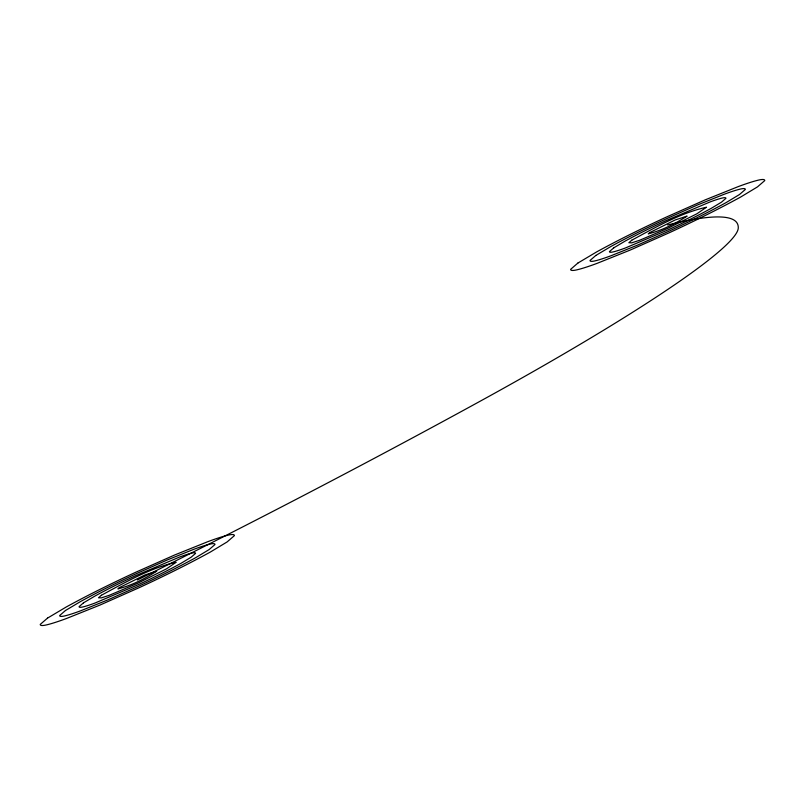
<?xml version="1.0" encoding="UTF-8"?>
<svg xmlns="http://www.w3.org/2000/svg" width="805" height="805" viewBox="0 0 805 805"><rect width="100%" height="100%" fill="white"/><g stroke="black" fill="none" stroke-linecap="round" stroke-linejoin="round"><path stroke-width="1.21" d="M667.677 224.977A908.121 83.881 -27.2 0 1 738.265 227.956A430.645 39.777 -27.2 0 1 476.238 403.365A908.121 83.881 -27.2 0 1 137.323 580.023M47.525 618.109L40.25 624.408A90.814 8.392 -27.2 0 0 47.304 624.71A142.223 13.142 -27.2 0 0 66.835 618.361L99.82 605.129L138.943 587.781A142.223 13.142 -27.2 0 0 174.293 570.846A96.429 8.905 -27.2 0 0 210.276 552.089L227.111 541.946L234.386 535.647A90.814 8.392 -27.2 0 0 227.332 535.345A142.223 13.142 -27.2 0 0 207.801 541.685L174.826 554.917L135.693 572.275A142.223 13.142 -27.2 0 0 100.343 589.2A90.814 8.392 -27.2 0 0 66.453 606.869L47.525 618.109M65.487 610.492L59.661 615.533A72.651 6.712 -27.2 0 0 65.306 615.775A113.777 10.505 -27.2 0 0 80.933 610.693L107.317 600.107L138.621 586.231A113.777 10.505 -27.2 0 0 166.897 572.687A77.139 7.124 -27.2 0 0 195.685 557.684L209.149 549.563L214.975 544.522A72.651 6.712 -27.2 0 0 209.33 544.281A113.777 10.505 -27.2 0 0 193.703 549.352L167.319 559.938L136.015 573.824A113.777 10.505 -27.2 0 0 107.739 587.368A72.651 6.712 -27.2 0 0 80.621 601.496L65.487 610.492M83.448 602.875L79.081 606.658A54.488 5.031 -27.2 0 0 83.307 606.839A85.34 7.879 -27.2 0 0 95.03 603.026L138.299 584.682A85.34 7.879 -27.2 0 0 159.501 574.518A57.859 5.343 -27.2 0 0 181.095 563.269L191.198 557.181L195.565 553.397A54.488 5.031 -27.2 0 0 191.328 553.216A85.34 7.879 -27.2 0 0 179.606 557.02L136.347 575.374A85.34 7.879 -27.2 0 0 115.135 585.527A54.488 5.031 -27.2 0 0 94.799 596.133L83.448 602.875M101.4 595.257L98.492 597.783L101.319 597.894L109.128 595.358L137.967 583.132L166.504 568.853L176.144 562.272C149.971 568.048 125.006 582.488 101.4 595.257M119.361 587.64L117.902 588.898C131.527 585.507 144.9 578.785 156.733 571.148L144.82 575.001L119.361 587.64M577.889 263.054L570.614 269.353A90.814 8.392 -27.2 0 0 577.668 269.655A142.223 13.142 -27.2 0 0 597.199 263.316L630.174 250.083L669.307 232.726A142.223 13.142 -27.2 0 0 704.657 215.8A96.429 8.905 -27.2 0 0 740.64 197.044L757.475 186.891L764.75 180.592A90.814 8.392 -27.2 0 0 757.696 180.29A142.223 13.142 -27.2 0 0 738.165 186.639L705.18 199.871L666.057 217.219A142.223 13.142 -27.2 0 0 630.707 234.154A90.814 8.392 -27.2 0 0 596.817 251.814L577.889 263.054M595.851 255.437L590.025 260.478A72.651 6.712 -27.2 0 0 595.67 260.719A113.777 10.505 -27.2 0 0 611.297 255.648L637.681 245.062L668.985 231.176A113.777 10.505 -27.2 0 0 697.261 217.632A77.139 7.124 -27.2 0 0 726.05 202.629L739.513 194.508L745.339 189.467A72.651 6.712 -27.2 0 0 739.694 189.225A113.777 10.505 -27.2 0 0 724.067 194.307L697.683 204.893L666.379 218.769A113.777 10.505 -27.2 0 0 638.103 232.313A72.651 6.712 -27.2 0 0 610.985 246.451L595.851 255.437M613.802 247.819L609.435 251.603A54.488 5.031 -27.2 0 0 613.672 251.784A85.34 7.879 -27.2 0 0 625.394 247.98L668.653 229.626A85.34 7.879 -27.2 0 0 689.865 219.473A57.859 5.343 -27.2 0 0 711.459 208.213L721.552 202.125L725.919 198.342A54.488 5.031 -27.2 0 0 721.693 198.161A85.34 7.879 -27.2 0 0 709.97 201.975L666.701 220.318A85.34 7.879 -27.2 0 0 645.499 230.482A54.488 5.031 -27.2 0 0 625.163 241.077L613.802 247.819M631.764 240.212L628.856 242.728L631.673 242.848L639.492 240.313L668.331 228.077L696.868 213.798L706.508 207.217C680.336 212.993 655.371 227.433 631.764 240.212M649.726 232.595L648.267 233.853C661.891 230.451 675.264 223.73 687.098 216.102L675.184 219.956L649.726 232.595"/></g></svg>
